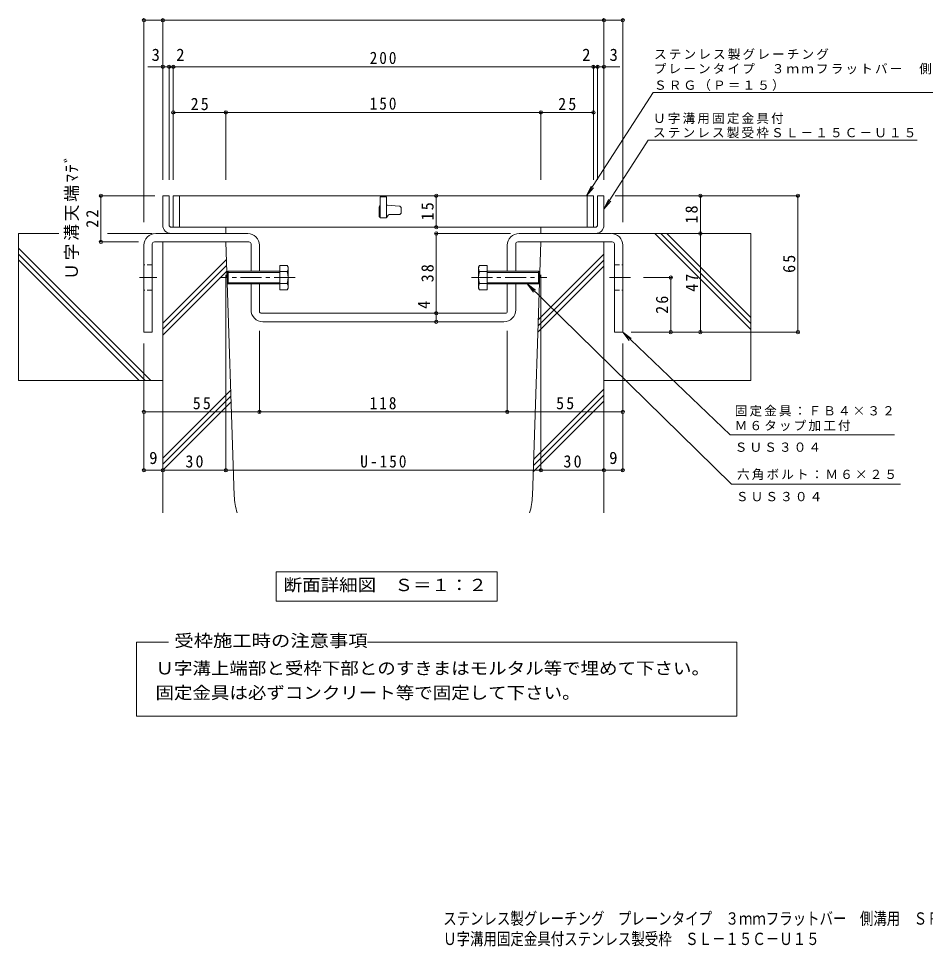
# Model space of a CAD drawing. Units: millimetres at full size. Extents: x -296 to 459, y -387 to 296.
# Drawn here: x -295.8 to 135.9, y -387.3 to 54.6 of the extents above; entities that cross this region are included whole.
import ezdxf
from ezdxf.enums import TextEntityAlignment as Align

# ---------------------------------------------------------------- set-up
doc = ezdxf.new("R2010")
doc.units = ezdxf.units.MM
doc.header["$LTSCALE"] = 2
doc.header["$PDMODE"] = 32
doc.header["$PDSIZE"] = 1.6
doc.linetypes.add('CHAIN1', pattern=[8, 5, -1, 1, -1])
doc.linetypes.add('DASHED1', pattern=[1.8, 1.2, -0.6])
for name, color, linetype, lineweight in [('D-1', 2, 'Continuous', 9), ('D-2', 3, 'Continuous', 9), ('D-4', 7, 'Continuous', 9), ('D-5', 7, 'Continuous', 9), ('D-6', 6, 'Continuous', 9), ('D-8', 3, 'Continuous', 9), ('D-A', 2, 'Continuous', 9)]:
    doc.layers.add(name, color=color, linetype=linetype, lineweight=lineweight)
doc.layers.add('F-0_F-0ﾚｲﾔ', color=2, linetype='Continuous')
doc.styles.add('ＭＳ ゴシック', font='')
doc.styles.get('ＭＳ ゴシック').set_extended_font_data('MS Gothic')

msp = doc.modelspace()

# ---------------------------------------------------------------- linework, layer by layer
at = {"layer": 'D-1'}
for p, q in [((-224.16, -29.777), (-227.16, -29.777)), ((-227.16, -43.777), (-227.16, -29.777)), ((-224.16, -43.777), (-224.16, -29.777)), ((-20.16, -29.777), (-17.16, -29.777)), ((-20.16, -43.777), (-20.16, -29.777)), ((-17.16, -43.777), (-17.16, -29.777)), ((-223.16, -44.777), (-197.16, -44.777)), ((-223.16, -47.777), (-197.16, -47.777)), ((-197.16, -47.777), (-197.16, -44.777)), ((-21.16, -44.777), (-47.16, -44.777)), ((-47.16, -47.777), (-47.16, -44.777)), ((-21.16, -47.777), (-47.16, -47.777))]:
    msp.add_line(p, q, dxfattribs=at)
for centre, radius, start, end in [((-223.16, -43.777), 4, 180, 270), ((-223.16, -43.777), 1, 180, 270), ((-21.16, -43.777), 1, 270, 0), ((-21.16, -43.777), 4, 270, 0)]:
    msp.add_arc(centre, radius, start, end, dxfattribs=at)
at = {"layer": 'D-2'}
for p, q in [((-222.16, -29.777), (-222.16, -44.777)), ((-22.16, -29.777), (-222.16, -29.777)), ((-219.16, -29.777), (-219.16, -44.777)), ((-120.66, -30.277), (-120.66, -40.277)), ((-25.16, -29.777), (-25.16, -44.777)), ((-22.16, -29.777), (-22.16, -44.777)), ((-124.16, -35.277), (-124.16, -39.277)), ((-120.199, -34.277), (-120.66, -34.277)), ((-120.122, -34.28), (-114.584, -34.706)), ((-119.41, -38.777), (-114.66, -38.777)), ((-113.66, -37.777), (-113.66, -35.703)), ((-123.66, -40.277), (-120.66, -40.277)), ((-22.16, -44.777), (-222.16, -44.777))]:
    msp.add_line(p, q, dxfattribs=at)
msp.add_lwpolyline([(-120.66, -30.277), (-123.66, -30.277), (-123.66, -40.277)], dxfattribs=at)
for centre, radius, start, end in [((-123.16, -35.277), 1, 120.0009, 180), ((-120.199, -35.277), 1, 85.60144, 89.99998), ((-114.66, -35.703), 1, 0, 85.60141), ((-123.16, -39.277), 1, 180, 270), ((-120.91, -39.527), 0.75, 270, 0), ((-119.41, -39.527), 0.75, 90, 180), ((-114.66, -37.777), 1, 270, 0)]:
    msp.add_arc(centre, radius, start, end, dxfattribs=at)
at = {"layer": 'D-4'}
for p, q in [((-236.16, 54.396), (-236.16, -42.43)), ((-227.16, 53.796), (-236.16, 53.796)), ((-227.16, -22.186), (-227.16, 54.396)), ((-17.16, 53.796), (-227.16, 53.796)), ((-17.16, -22.186), (-17.16, 54.396)), ((-17.16, 53.796), (-8.16, 53.796)), ((-8.16, 54.396), (-8.16, -42.43)), ((-223.161, 31.657), (-234.356, 31.657)), ((-224.16, -22.186), (-224.16, 32.257)), ((-222.16, 31.657), (-223.161, 31.657)), ((-222.16, -22.186), (-222.16, 32.257)), ((-222.16, 31.657), (-22.16, 31.657)), ((-22.16, -22.186), (-22.16, 32.257)), ((-20.16, -22.186), (-20.16, 32.257)), ((-197.16, 9.906), (-222.16, 9.906)), ((-197.16, -22.186), (-197.16, 10.506)), ((-47.16, 9.906), (-197.16, 9.906)), ((-47.16, -22.186), (-47.16, 10.506)), ((-47.16, 9.906), (-22.16, 9.906)), ((-257.241, -29.777), (-230.995, -29.777)), ((-256.641, -29.777), (-256.641, -51.777)), ((-96.951, -44.777), (-96.951, -29.777)), ((75.819, -29.777), (-11.752, -29.777)), ((28.77, -47.777), (28.77, -29.777)), ((75.219, -29.777), (75.219, -94.777)), ((-97.551, -47.777), (-61.56, -47.777)), ((-96.951, -85.777), (-96.951, -47.777)), ((47.592, -47.777), (0.16, -47.777)), ((28.77, -47.777), (28.77, -94.777)), ((-257.241, -51.777), (-238.741, -51.777)), ((-197.16, -161.12), (-197.16, -67.39)), ((-47.16, -161.12), (-47.16, -67.39)), ((15.287, -68.777), (1.62, -68.777)), ((14.687, -94.777), (14.687, -68.777)), ((-96.951, -89.777), (-96.951, -85.777)), ((-181.16, -133.378), (-181.16, -94.097)), ((-63.16, -133.378), (-63.16, -94.097)), ((75.819, -94.777), (-4.16, -94.777)), ((-236.16, -161.12), (-236.16, -100.15)), ((-8.16, -161.12), (-8.16, -100.15)), ((-236.16, -132.778), (-181.16, -132.778)), ((-181.16, -132.778), (-63.16, -132.778)), ((-63.16, -132.778), (-8.16, -132.778)), ((-236.16, -160.52), (-227.16, -160.52)), ((-227.16, -160.52), (-197.16, -160.52)), ((-197.16, -160.52), (-47.16, -160.52)), ((-47.16, -160.52), (-17.16, -160.52)), ((-17.16, -160.52), (-8.16, -160.52))]:
    msp.add_line(p, q, dxfattribs=at)
msp.add_lwpolyline([(-22.16, 31.657), (-21.16, 31.657), (-9.628, 31.657)], dxfattribs=at)
for p in [(-236.16, 53.796), (-227.16, 53.796), (-17.16, 53.796), (-8.16, 53.796), (-227.16, 31.657), (-224.16, 31.657), (-222.16, 31.657), (-22.16, 31.657), (-20.16, 31.657), (-17.16, 31.657), (-222.16, 9.906), (-197.16, 9.906), (-47.16, 9.906), (-22.16, 9.906), (-256.641, -29.777), (-96.951, -29.777), (28.77, -29.777), (75.219, -29.777), (-96.951, -44.777), (-96.951, -47.777), (28.77, -47.777), (-256.641, -51.777), (14.687, -68.777), (-96.951, -85.777), (-96.951, -89.777), (14.687, -94.777), (28.77, -94.777), (75.219, -94.777), (-236.16, -132.778), (-181.16, -132.778), (-63.16, -132.778), (-8.16, -132.778), (-236.16, -160.52), (-227.16, -160.52), (-197.16, -160.52), (-47.16, -160.52), (-17.16, -160.52), (-8.16, -160.52)]:
    msp.add_point(p, dxfattribs=at)
at = {"layer": 'D-5'}
for p, q in [((-25.374, -29.777), (6.234, 19.403)), ((6.234, 19.403), (153.588, 19.403)), ((-17.16, -36.144), (3.899, -3.377)), ((131.952, -3.377), (3.899, -3.377)), ((-25.374, -29.777), (-23.243, -25.254)), ((-25.374, -29.777), (-22.145, -25.959)), ((-17.16, -36.144), (-15.029, -31.621)), ((-17.16, -36.144), (-13.931, -32.327)), ((-53.755, -71.777), (43.593, -167.21)), ((-53.755, -71.777), (-49.758, -74.781)), ((-53.755, -71.777), (-50.672, -75.713)), ((-8.16, -94.777), (-5.077, -98.713)), ((-8.16, -94.777), (-4.164, -97.781)), ((-8.16, -94.777), (43.007, -143.598)), ((121.122, -143.598), (43.007, -143.598)), ((124.023, -167.21), (43.593, -167.21)), ((-173.23, -208.872), (-68.03, -208.872)), ((-173.23, -208.872), (-173.23, -222.872)), ((-68.03, -208.872), (-68.03, -222.872)), ((-173.23, -222.872), (-68.03, -222.872)), ((-239.649, -242.423), (-224.432, -242.423)), ((-239.649, -277.589), (-239.649, -242.423))]:
    msp.add_line(p, q, dxfattribs=at)
msp.add_lwpolyline([(-129.719, -242.423), (46.149, -242.423), (46.149, -277.589), (-239.649, -277.589)], dxfattribs=at)
at = {"layer": 'D-6'}
for p, q in [((-295.84, -47.777), (-295.84, -117.777)), ((-276.636, -47.777), (-295.84, -47.777)), ((-232.16, -47.777), (-253.533, -47.777)), ((-13.41, -47.777), (52.84, -47.777)), ((52.84, -93.459), (7.157, -47.777)), ((52.84, -90.631), (9.985, -47.777)), ((52.84, -87.803), (12.814, -47.777)), ((52.84, -47.777), (52.84, -117.777)), ((-197.16, -51.777), (-227.16, -51.777)), ((-227.16, -51.777), (-227.16, -180.82)), ((-193.127, -172.776), (-197.16, -51.777)), ((-51.194, -172.776), (-47.16, -51.777)), ((-17.16, -51.777), (-47.16, -51.777)), ((-17.16, -51.777), (-17.16, -180.82)), ((-232.798, -117.777), (-295.84, -54.734)), ((-235.626, -117.777), (-295.84, -57.563)), ((-238.455, -117.777), (-295.84, -60.391)), ((-227.16, -90.514), (-196.878, -60.232)), ((-48.494, -91.781), (-17.16, -60.448)), ((-48.396, -88.855), (-17.16, -57.62)), ((-227.16, -93.343), (-196.787, -62.969)), ((-227.16, -96.171), (-196.696, -65.707)), ((-48.591, -94.707), (-17.16, -63.276)), ((-227.16, -117.777), (-295.84, -117.777)), ((-17.16, -117.777), (52.84, -117.777)), ((-227.16, -154.808), (-194.804, -122.452)), ((-50.613, -155.366), (-17.16, -121.913)), ((-227.16, -157.636), (-194.713, -125.189)), ((-227.16, -160.464), (-194.622, -127.926)), ((-50.808, -161.218), (-17.16, -127.569)), ((-50.711, -158.292), (-17.16, -124.741))]:
    msp.add_line(p, q, dxfattribs=at)
for centre, start, end in [((-163.144, -171.777), 181.90909, 197.54433), ((-81.177, -171.777), 342.45567, 358.09091)]:
    msp.add_arc(centre, 30, start, end, dxfattribs=at)
at = {"layer": 'D-8'}
for p, q in [((-186.76, -47.777), (-230.56, -47.777)), ((-57.56, -47.777), (-13.76, -47.777)), ((-232.16, -52.777), (-232.16, -94.777)), ((-186.16, -51.777), (-231.16, -51.777)), ((-185.16, -65.777), (-185.16, -52.777)), ((-59.16, -65.777), (-59.16, -52.777)), ((-58.16, -51.777), (-13.16, -51.777)), ((-12.16, -52.777), (-12.16, -94.777)), ((-181.16, -65.777), (-181.16, -53.377)), ((-63.16, -65.777), (-63.16, -53.377)), ((-185.16, -84.177), (-185.16, -71.777)), ((-181.16, -84.777), (-181.16, -71.777)), ((-63.16, -84.777), (-63.16, -71.777)), ((-59.16, -84.177), (-59.16, -71.777)), ((-64.16, -85.777), (-180.16, -85.777)), ((-64.76, -89.777), (-179.56, -89.777))]:
    msp.add_line(p, q, dxfattribs=at)
at = {"layer": 'D-8', "linetype": 'DASHED1'}
for p, q in [((-232.16, -62.777), (-236.16, -62.777)), ((-12.16, -62.777), (-8.16, -62.777)), ((-232.16, -74.777), (-236.16, -74.777)), ((-12.16, -74.777), (-8.16, -74.777))]:
    msp.add_line(p, q, dxfattribs=at)
at = {"layer": 'D-8', "linetype": 'CHAIN1'}
for p, q in [((-238.303, -68.777), (-230.046, -68.777)), ((-14.432, -68.777), (-3.871, -68.777))]:
    msp.add_line(p, q, dxfattribs=at)
at = {"layer": 'D-8'}
for points in [[(-236.16, -53.377), (-236.16, -94.777), (-232.16, -94.777)], [(-8.16, -53.377), (-8.16, -94.777), (-12.16, -94.777)]]:
    msp.add_lwpolyline(points, dxfattribs=at)
for centre, radius, start, end in [((-230.56, -53.377), 5.6, 90, 180), ((-186.76, -53.377), 5.6, 0, 90), ((-57.56, -53.377), 5.6, 90, 180), ((-13.76, -53.377), 5.6, 0, 90), ((-231.16, -52.777), 1, 90, 180), ((-186.16, -52.777), 1, 0, 90), ((-58.16, -52.777), 1, 90, 180), ((-13.16, -52.777), 1, 0, 90), ((-179.56, -84.177), 5.6, 180, 270), ((-180.16, -84.777), 1, 180, 270), ((-64.76, -84.177), 5.6, 270, 0), ((-64.16, -84.777), 1, 270, 0)]:
    msp.add_arc(centre, radius, start, end, dxfattribs=at)
at = {"layer": 'D-A'}
for p, q in [((-196.512, -66.318), (-195.97, -65.777)), ((-171.512, -65.777), (-195.97, -65.777)), ((-195.97, -65.777), (-195.97, -71.777)), ((-167.958, -63.003), (-171.512, -63.003)), ((-171.512, -63.003), (-171.512, -74.55)), ((-167.958, -65.89), (-171.512, -65.89)), ((-167.958, -63.003), (-167.512, -63.777)), ((-167.512, -73.777), (-167.512, -63.777)), ((-76.362, -63.003), (-76.809, -63.777)), ((-76.809, -73.777), (-76.809, -63.777)), ((-76.362, -63.003), (-72.809, -63.003)), ((-76.362, -65.89), (-72.809, -65.89)), ((-72.809, -63.003), (-72.809, -74.55)), ((-72.809, -65.777), (-48.35, -65.777)), ((-47.809, -66.318), (-48.35, -65.777)), ((-48.35, -65.777), (-48.35, -71.777)), ((-171.512, -66.318), (-196.512, -66.318)), ((-196.512, -71.235), (-196.512, -66.318)), ((-72.809, -66.318), (-47.809, -66.318)), ((-47.809, -71.235), (-47.809, -66.318)), ((-171.512, -71.235), (-196.512, -71.235)), ((-196.512, -71.235), (-195.97, -71.777)), ((-171.512, -71.777), (-195.97, -71.777)), ((-167.958, -71.663), (-171.512, -71.663)), ((-167.958, -74.55), (-171.512, -74.55)), ((-167.512, -73.777), (-167.958, -74.55)), ((-76.809, -73.777), (-76.362, -74.55)), ((-76.362, -71.663), (-72.809, -71.663)), ((-76.362, -74.55), (-72.809, -74.55)), ((-72.809, -71.235), (-47.809, -71.235)), ((-72.809, -71.777), (-48.35, -71.777)), ((-47.809, -71.235), (-48.35, -71.777))]:
    msp.add_line(p, q, dxfattribs=at)
at = {"layer": 'D-A', "linetype": 'CHAIN1'}
for p, q in [((-164.151, -68.777), (-200.045, -68.777)), ((-80.17, -68.777), (-44.276, -68.777))]:
    msp.add_line(p, q, dxfattribs=at)
at = {"layer": 'D-A'}
for centre, radius, start, end in [((-170.909, -64.707), 3.408, 4.38425, 29.99998), ((-170.358, -64.357), 2.848, 327.42444, 358.1913), ((-177.065, -68.777), 9.553, 342.41203, 17.58795), ((-73.411, -64.707), 3.408, 150.00002, 175.61575), ((-73.963, -64.357), 2.848, 181.8087, 212.57556), ((-67.255, -68.777), 9.553, 162.41205, 197.58797), ((-170.358, -73.197), 2.848, 1.80869, 32.57555), ((-170.909, -72.846), 3.408, 330, 355.61574), ((-73.963, -73.197), 2.848, 147.42445, 178.19131), ((-73.411, -72.846), 3.408, 184.38426, 210)]:
    msp.add_arc(centre, radius, start, end, dxfattribs=at)

# ---------------------------------------------------------------- texts
at = {"layer": 'D-4', "color": 2, "style": 'ＭＳ ゴシック'}
for s, p in [('3', (-232.531, 32.657)), ('2', (-220.792, 32.657)), ('2', (-27.528, 32.657)), ('3', (-14.5, 32.657)), ('9', (-233.66, -159.32)), ('9', (-14.66, -159.32))]:
    msp.add_text(s, height=5.865, dxfattribs=at).set_placement(p, align=Align.BOTTOM_LEFT)
msp.add_text('4', height=5.865, rotation=90, dxfattribs=at).set_placement((-98.151, -83.726), align=Align.BOTTOM_LEFT)
at = {"layer": 'D-4', "color": 2, "char_height": 5.865, "attachment_point": 7, "style": 'ＭＳ ゴシック'}
for s, insert in [('\\T1.27;\\W0.9;200', (-128.66, 32.857)), ('\\T1.27;\\W0.95;25', (-213.91, 10.906)), ('\\T1.27;\\W0.9;150', (-128.66, 11.106)), ('\\T1.27;\\W0.95;25', (-38.91, 10.906)), ('\\T1.27;\\W0.95;55', (-212.91, -131.578)), ('\\T1.27;\\W0.9;118', (-128.66, -131.578)), ('\\T1.27;\\W0.95;55', (-39.91, -131.578)), ('\\T1.27;\\W0.95;30', (-216.41, -159.32)), ('\\T1.28;\\W0.9;U-150', (-133.16, -159.32)), ('\\T1.27;\\W0.95;30', (-36.41, -159.32))]:
    msp.add_mtext(s, dxfattribs=dict(at, insert=insert))
at = {"layer": 'D-4', "color": 2, "char_height": 5.865, "attachment_point": 7, "rotation": 90, "style": 'ＭＳ ゴシック'}
for s, insert in [('\\T1.16;Ｕ字溝天端ﾏﾃﾞ', (-266.985, -69.847)), ('\\T1.27;\\W0.95;15', (-98.151, -41.527)), ('\\T1.27;\\W0.95;18', (27.57, -43.027)), ('\\T1.27;\\W0.95;22', (-257.841, -45.027)), ('\\T1.27;\\W0.95;65', (74.019, -66.527)), ('\\T1.27;\\W0.95;38', (-98.151, -71.027)), ('\\T1.27;\\W0.95;47', (27.57, -75.527)), ('\\T1.27;\\W0.95;26', (13.487, -86.027))]:
    msp.add_mtext(s, dxfattribs=dict(at, insert=insert))
at = {"layer": 'D-5', "color": 2, "style": 'ＭＳ ゴシック'}
for s, width, p in [('断面詳細図\u3000Ｓ＝１：２', 1.1, (-169.63, -219.872)), ('受枠施工時の注意事項', 1.15, (-221.655, -246.392)), ('Ｕ字溝上端部と受枠下部とのすきまはモルタル等で埋めて下さい。', 1.1, (-230.655, -259.532)), ('固定金具は必ずコンクリート等で固定して下さい。', 1.1, (-230.655, -271.193))]:
    msp.add_text(s, height=5.865, dxfattribs=dict(at, width=width)).set_placement(p, align=Align.BOTTOM_LEFT)
at = {"layer": 'D-5', "char_height": 4.399, "attachment_point": 7, "style": 'ＭＳ ゴシック'}
for s, insert in [('\\T1.17;ステンレス製グレーチング', (6.715, 34.928)), ('\\T1.17;プレーンタイプ\u3000３ｍｍフラットバー\u3000側溝用', (6.586, 28.005)), ('\\T1.17;ＳＲＧ（Ｐ＝１５）', (6.715, 20.107)), ('\\T1.17;Ｕ字溝用固定金具付', (6.251, 4.385)), ('\\T1.17;ステンレス製受枠ＳＬ－１５Ｃ－Ｕ１５', (6.251, -2.425)), ('\\T1.17;固定金具：ＦＢ４×３２', (45.122, -134.932)), ('\\T1.17;Ｍ６タップ加工付', (45.122, -141.932)), ('\\T1.17;ＳＵＳ３０４', (45.122, -151.819)), ('\\T1.17;六角ボルト：Ｍ６×２５', (46.201, -165.21)), ('\\T1.17;ＳＵＳ３０４', (45.68, -175.343))]:
    msp.add_mtext(s, dxfattribs=dict(at, insert=insert))
at = {"layer": 'F-0_F-0ﾚｲﾔ', "style": 'ＭＳ ゴシック', "width": 0.8}
for s, p in [('ステンレス製グレーチング\u3000プレーンタイプ\u3000３ｍｍフラットバー\u3000側溝用\u3000ＳＲＧ\u3000１２０１５（Ｐ＝１５）', (-93.678, -378.728)), ('Ｕ字溝用固定金具付ステンレス製受枠\u3000ＳＬ－１５Ｃ－Ｕ１５', (-93.678, -388.42))]:
    msp.add_text(s, height=5.865, dxfattribs=at).set_placement(p, align=Align.BOTTOM_LEFT)

doc.saveas('drawing.dxf')
